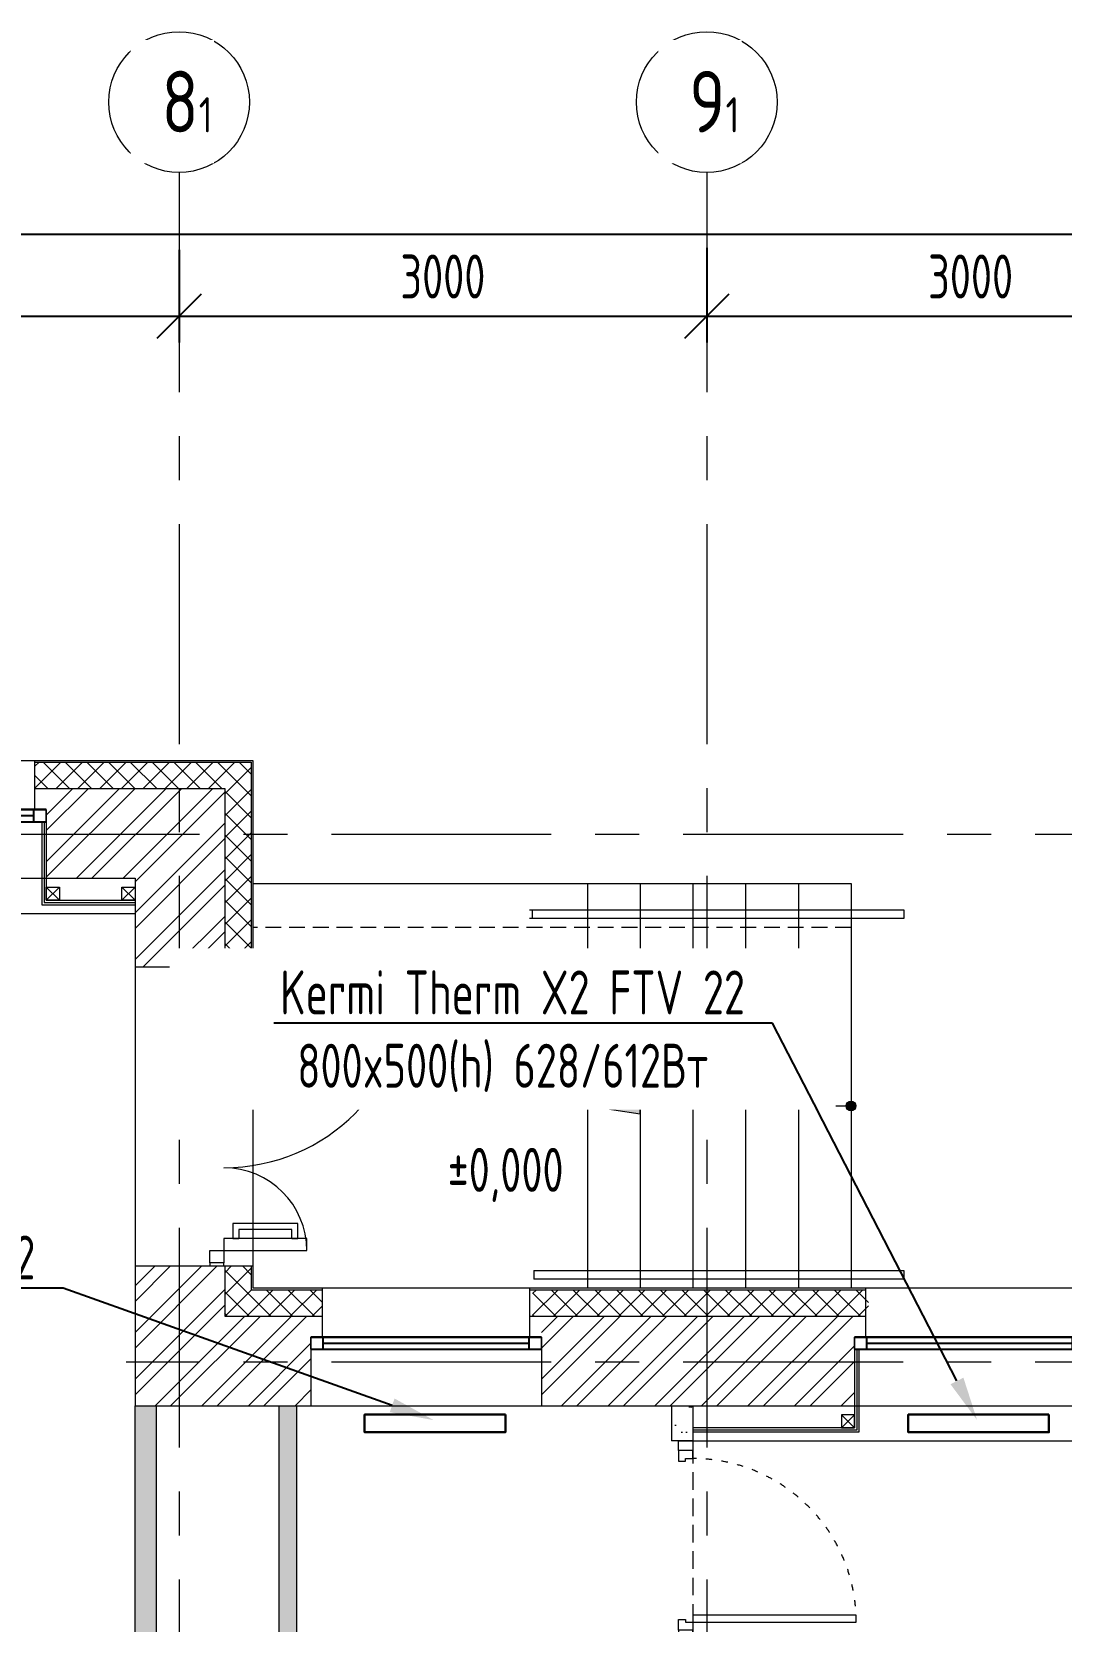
# Model space of a CAD drawing. Header units: millimetres. Extents: x -455656 to 9247092, y 0 to 412358.
# Drawn here: x -198071 to -192219, y 373783 to 382821 of the extents above; entities that cross this region are included whole.
import ezdxf
from ezdxf import colors
from ezdxf.entities.mleader import LeaderData, LeaderLine
from ezdxf.math import Vec2, Vec3

# ---------------------------------------------------------------- set-up
doc = ezdxf.new("R2010")
doc.units = ezdxf.units.MM
doc.header["$MEASUREMENT"] = 0
doc.header["$PDMODE"] = 3
doc.header["$PDSIZE"] = -4
for name, pattern in [('ACAD_ISO03W100', [30, 12, -18]), ('ADSK_Штрих_ш3 п1_5', [4.5, 3, -1.5]), ('ADSK_Штриховая_ш2 п1', [3, 2, -1]), ('CENTER', [2, 1.25, -0.25, 0.25, -0.25])]:
    doc.linetypes.add(name, pattern=pattern)
doc.layers.get('0').update_dxf_attribs({"color": 250, "lineweight": 9})
doc.layers.get('Defpoints').update_dxf_attribs({"color": 6})
doc.layers.add('АР_новое окно', color=155, linetype='Continuous')
for name, color, linetype, lineweight in [('подлога', 250, 'Continuous', 9), ('Радиаторы', 250, 'Continuous', 9), ('Радиаторы текст', 250, 'Continuous', 9)]:
    doc.layers.add(name, color=color, linetype=linetype, lineweight=lineweight)
doc.styles.add('ISOCPEUR', font='isocpeur.ttf', dxfattribs={"width": 0.7})
doc.styles.add('ГОСТ 2.304', font='isocpeur.ttf', dxfattribs={"width": 0.7})
doc.dimstyles.new('СПДС', dxfattribs={"dimscale": 100, "dimtxt": 2.5, "dimasz": 2.5, "dimexe": 1.5, "dimexo": 0, "dimgap": 1, "dimtad": 1, "dimdec": 0, "dimrnd": 1, "dimtxsty": 'ГОСТ 2.304', "dimblk": 'OBLIQUE', "dimcen": 2.5, "dimdle": 1.5, "dimadec": 0, "dimazin": 2, "dimtfac": 0.75, "dimtdec": 0, "dimtmove": 1, "dimatfit": 3, "dimfxl": 1, "dimtolj": 1, "dimarcsym": 1})
pattern_1 = [(50, (0, 247657.5), (215.17805, -18.82564), [22.5, -247.5]), (355, (0, 247657.5), (-41.6254, 225.65764), [18, -198]), (100.45144, (17.93, 247655.93), (173.55265, 206.832), [19.12206, -210.34263]), (46.1842, (0, 247717.5), (320.1724, -49.65578), [33.75, -371.25]), (96.63564, (26.68, 247713.36), (280.3986, 292.2356), [28.6831, -315.51413]), (351.18416, (0, 247717.5), (280.3986, 292.2356), [27, -297]), (21, (30, 247702.5), (179.07212, -120.78567), [22.5, -247.5]), (326, (30, 247702.5), (72.9946, 217.54501), [18, -198]), (71.45144, (44.92, 247692.43), (252.06671, 96.75935), [19.12206, -210.34263]), (37.5, (0, 247657.5), (3.647957, 99.868156), [0, -195.6, 0, -201, 0, -198.75]), (7.5, (0, 247657.5), (78.92086, 118.323514), [0, -114.6, 0, -191.1, 0, -75.75]), (327.5, (-66.9, 247657.5), (160.14673, -6.766462), [0, -75, 0, -234, 0, -310.5]), (317.5, (-96.9, 247657.5), (174.95585, 30.031495), [0, -97.5, 0, -155.4, 0, -220.5])]
pattern_2 = [(45, (-1195763.57, 412084.36), (-132.58252, 132.58252), []), (45, (-1195675.18, 412084.36), (-132.58252, 132.58252), [])]

# ---------------------------------------------------------------- blocks, each defined once
blk = doc.blocks.new('A$Ce02d65bd')
at = {"ltscale": 100}
for points in [[(0, 0), (0, 75), (75, 75), (75, 0), (0, 0)], [(0, 0), (75, 75)], [(0, 75), (75, 0)]]:
    blk.add_lwpolyline(points, dxfattribs=at)
blk = doc.blocks.new('_Oblique')
at = {"color": 0, "linetype": 'ByBlock', "lineweight": -2}
blk.add_line((-0.5, -0.5), (0.5, 0.5), dxfattribs=at)
blk = doc.blocks.new('*D705')
at = {"layer": 'Defpoints', "color": 0, "lineweight": 30, "ltscale": 100, "transparency": 16777216}
for p in [(-200233.9, 381586.2), (-197233.9, 381580.4), (-197233.9, 381204.2)]:
    blk.add_point(p, dxfattribs=at)
at = {"layer": 'подлога', "color": 0, "lineweight": -2, "ltscale": 100}
for p, q in [((-200233.9, 381586.2), (-200233.9, 381054.2)), ((-197233.9, 381580.4), (-197233.9, 381054.2)), ((-200383.9, 381204.2), (-197083.9, 381204.2))]:
    blk.add_line(p, q, dxfattribs=at)
at = {"layer": 'подлога', "color": 0, "lineweight": -2, "ltscale": 100, "xscale": 250, "yscale": 250, "zscale": 250, "rotation": 180}
blk.add_blockref('_Oblique', (-200233.9, 381204.2), dxfattribs=at)
at = {"layer": 'подлога', "color": 0, "lineweight": -2, "ltscale": 100, "xscale": 250, "yscale": 250, "zscale": 250}
blk.add_blockref('_Oblique', (-197233.9, 381204.2), dxfattribs=at)
at = {"layer": 'подлога', "color": 0, "ltscale": 100, "insert": (-198733.9, 381429.2), "char_height": 250, "attachment_point": 5, "style": 'ГОСТ 2.304'}
blk.add_mtext('\\A1;3000', dxfattribs=at)
blk = doc.blocks.new('*D706')
at = {"layer": 'Defpoints', "color": 0, "lineweight": 30, "ltscale": 100, "transparency": 16777216}
for p in [(-197233.9, 381580.4), (-194233.9, 381592), (-194233.9, 381204.2)]:
    blk.add_point(p, dxfattribs=at)
at = {"layer": 'подлога', "color": 0, "lineweight": -2, "ltscale": 100}
for p, q in [((-197233.9, 381580.4), (-197233.9, 381054.2)), ((-194233.9, 381592), (-194233.9, 381054.2)), ((-197383.9, 381204.2), (-194083.9, 381204.2))]:
    blk.add_line(p, q, dxfattribs=at)
at = {"layer": 'подлога', "color": 0, "lineweight": -2, "ltscale": 100, "xscale": 250, "yscale": 250, "zscale": 250, "rotation": 180}
blk.add_blockref('_Oblique', (-197233.9, 381204.2), dxfattribs=at)
at = {"layer": 'подлога', "color": 0, "lineweight": -2, "ltscale": 100, "xscale": 250, "yscale": 250, "zscale": 250}
blk.add_blockref('_Oblique', (-194233.9, 381204.2), dxfattribs=at)
at = {"layer": 'подлога', "color": 0, "ltscale": 100, "insert": (-195733.9, 381429.2), "char_height": 250, "attachment_point": 5, "style": 'ГОСТ 2.304'}
blk.add_mtext('\\A1;3000', dxfattribs=at)
blk = doc.blocks.new('*D707')
at = {"layer": 'Defpoints', "color": 0, "lineweight": 30, "ltscale": 100, "transparency": 16777216}
for p in [(-194233.9, 381592), (-191233.9, 381545.7), (-191233.9, 381204.2)]:
    blk.add_point(p, dxfattribs=at)
at = {"layer": 'подлога', "color": 0, "lineweight": -2, "ltscale": 100}
for p, q in [((-194233.9, 381592), (-194233.9, 381054.2)), ((-191233.9, 381545.7), (-191233.9, 381054.2)), ((-194383.9, 381204.2), (-191083.9, 381204.2))]:
    blk.add_line(p, q, dxfattribs=at)
at = {"layer": 'подлога', "color": 0, "lineweight": -2, "ltscale": 100, "xscale": 250, "yscale": 250, "zscale": 250, "rotation": 180}
blk.add_blockref('_Oblique', (-194233.9, 381204.2), dxfattribs=at)
at = {"layer": 'подлога', "color": 0, "lineweight": -2, "ltscale": 100, "xscale": 250, "yscale": 250, "zscale": 250}
blk.add_blockref('_Oblique', (-191233.9, 381204.2), dxfattribs=at)
at = {"layer": 'подлога', "color": 0, "ltscale": 100, "insert": (-192733.9, 381429.2), "char_height": 250, "attachment_point": 5, "style": 'ГОСТ 2.304'}
blk.add_mtext('\\A1;3000', dxfattribs=at)
blk = doc.blocks.new('*U457')
for points in [[(0, 0), (0, -80), (55, -80), (55, 0), (0, 0)], [(55, -80), (55, 0), (115, 0), (115, -40), (100, -40), (100, -80), (55, -80)], [(1075, -80), (1075, 0), (1015, 0), (1015, -40), (1030, -40), (1030, -80), (1075, -80)], [(1130, 0), (1130, -80), (1075, -80), (1075, 0), (1130, 0)]]:
    blk.add_lwpolyline(points)
blk.add_lwpolyline([(100, -80), (100, -1010), (140, -1010), (140, -80)], close=True)
at = {"linetype": 'ACAD_ISO03W100', "ltscale": 3}
blk.add_arc((100, -80), 930, 270, 0, dxfattribs=at)
blk = doc.blocks.new('*U25')
h = blk.add_hatch(color=256)
h.dxf.hatch_style = 1
edge = h.paths.add_edge_path()
edge.add_arc((0, 0), 27.6, 359.64, 719.64)
h = blk.add_hatch(color=256)
h.dxf.hatch_style = 1
h.paths.add_polyline_path([(1199.5, -44.3), (1199.5, 44.3), (1499.5, 0)])
blk.add_line((1499.5, 0), (0, 0))
blk.add_lwpolyline([(1199.5, 44.3), (1199.5, -44.3), (1499.5, 0), (1199.5, 44.3)])
blk.add_circle((0, 0), 27.6)
blk = doc.blocks.new('*U159')
at = {"layer": 'АР_новое окно', "lineweight": 20}
for p, q in [((0, 1310), (-70, 1310)), ((0, 0), (-70, 0))]:
    blk.add_line(p, q, dxfattribs=at)
at = {"layer": 'АР_новое окно'}
for p, q in [((-70, 1310), (-70, 0)), ((-70, 0), (-70, 1310)), ((0, 1310), (0, 0)), ((0, 1240), (-70, 1240)), ((-35, 1240), (-35, 70)), ((0, 70), (-70, 70))]:
    blk.add_line(p, q, dxfattribs=at)
blk = doc.blocks.new('*D751')
at = {"layer": 'Defpoints', "color": 0, "lineweight": 30, "ltscale": 100, "transparency": 16777216}
for p in [(-218233.9, 381670.7), (-154723.9, 381670.7), (-154723.9, 381670.7)]:
    blk.add_point(p, dxfattribs=at)
at = {"layer": 'подлога', "color": 0, "lineweight": -2, "ltscale": 100}
for p, q in [((-218233.9, 381670.7), (-218233.9, 381820.7)), ((-154723.9, 381670.7), (-154723.9, 381820.7)), ((-218383.9, 381670.7), (-154573.9, 381670.7))]:
    blk.add_line(p, q, dxfattribs=at)
at = {"layer": 'подлога', "color": 0, "lineweight": -2, "ltscale": 100, "xscale": 250, "yscale": 250, "zscale": 250, "rotation": 180}
blk.add_blockref('_Oblique', (-218233.9, 381670.7), dxfattribs=at)
at = {"layer": 'подлога', "color": 0, "lineweight": -2, "ltscale": 100, "xscale": 250, "yscale": 250, "zscale": 250}
blk.add_blockref('_Oblique', (-154723.9, 381670.7), dxfattribs=at)
at = {"layer": 'подлога', "color": 0, "ltscale": 100, "insert": (-186478.9, 381895.7), "char_height": 250, "attachment_point": 5, "style": 'ГОСТ 2.304'}
blk.add_mtext('\\A1;63510', dxfattribs=at)
blk = doc.blocks.new('_DotSmall')
at = {"color": 0, "linetype": 'ByBlock', "const_width": 0.5}
blk.add_lwpolyline([(-0.0625, 0, 1), (0.0625, 0, 1)], format="xyb", close=True, dxfattribs=at)
blk = doc.blocks.new('1700-2')
for points in [[(80, 1600), (0, 1600), (0, 1583), (80, 1583), (80, 1600)], [(0, 1583), (80, 1583), (80, 1513), (50, 1513), (50, 1513), (0, 1513), (0, 1583)], [(-385.9, 1443.1), (-420.9, 1443.1), (-420.9, 1358.3), (-50, 1358.3), (-50, 1443.1), (-85, 1443.1)], [(-385.9, 1443.1), (-385.9, 1393.3), (-85, 1393.3), (-85, 1443.1)], [(-969.5, 56.9), (-1004.5, 56.9), (-1004.5, 141.7), (-50, 141.7), (-50, 56.9), (-85, 56.9)], [(-969.5, 56.9), (-969.5, 106.7), (-85, 106.7), (-85, 56.9)], [(0, -83), (80, -83), (80, -13), (50, -13), (50, -13), (0, -13), (0, -83)], [(80, -100), (0, -100), (0, -83), (80, -83), (80, -100)]]:
    blk.add_lwpolyline(points)
for points in [[(-471.3, 1443.1), (0, 1443.1), (0, 1513), (-471.3, 1513)], [(0, -13), (-1054.7, -13), (-1054.7, 56.9), (0, 56.9)]]:
    blk.add_lwpolyline(points, close=True)
for centre, radius, start, end in [((0, 1513), 471.3, 180, 270), ((0, -13), 1054.7, 90, 180)]:
    blk.add_arc(centre, radius, start, end)

msp = doc.modelspace()

# ---------------------------------------------------------------- hatches: boundary and pattern name
at = {"layer": 'подлога', "ltscale": 100}
h = msp.add_hatch(dxfattribs=at)
h.set_pattern_fill('ANSI37', color=256, scale=700)
h.set_pattern_definition([(45, (-1174788.89, 411410.33), (-61.871843, 61.871843), []), (135, (-1174788.89, 411410.33), (-61.871843, -61.871843), [])])
h.paths.add_polyline_path([(-196823.9, 375803.4), (-196973.9, 375803.4), (-196973.9, 375518.2), (-196418.9, 375518.2), (-196418.9, 375668.2), (-196823.9, 375668.2)])
h.paths.add_polyline_path([(-196973.9, 377503.4), (-196823.9, 377503.4), (-196823.9, 378668.2), (-198053.9, 378668.2), (-198053.9, 378518.2), (-196973.9, 378518.2)])
h = msp.add_hatch(dxfattribs=at)
h.set_pattern_fill('ANSI32', color=256, scale=500)
h.set_pattern_definition(pattern_2)
h.paths.add_polyline_path([(-196973.9, 378518.2), (-196973.9, 377997.1), (-196973.9, 377503.4), (-197483.9, 377503.4), (-197483.9, 378008.2), (-197988.9, 378008.2), (-197988.9, 378518.2)])
h = msp.add_hatch(dxfattribs=at)
h.set_pattern_fill('ANSI32', color=256, scale=500)
h.set_pattern_definition(pattern_2)
h.paths.add_polyline_path([(-196483.9, 375518.2), (-196973.9, 375518.2), (-196973.9, 375803.4), (-197483.9, 375803.4), (-197483.9, 375008.2), (-196483.9, 375008.2)])
h = msp.add_hatch(dxfattribs=at)
h.set_pattern_fill('ANSI37', color=256, scale=700)
h.set_pattern_definition([(45, (-1171683.89, 411410.33), (-61.871843, 61.871843), []), (135, (-1171683.89, 411410.33), (-61.871843, -61.871843), [])])
h.paths.add_polyline_path([(-193313.9, 375518.2), (-195223.9, 375518.2), (-195223.9, 375668.2), (-193313.9, 375668.2)])
h = msp.add_hatch(dxfattribs=at)
h.set_pattern_fill('ANSI32', color=256, scale=500)
h.set_pattern_definition([(45, (-1193453.57, 412084.36), (-132.58252, 132.58252), []), (45, (-1193365.18, 412084.36), (-132.58252, 132.58252), [])])
h.paths.add_polyline_path([(-193393.9, 375518.2), (-195173.9, 375518.2), (-195173.9, 375008.2), (-193393.9, 375008.2)])
h = msp.add_hatch(dxfattribs=at)
h.set_pattern_fill('AR-CONC', color=256, scale=30)
h.set_pattern_definition(pattern_1)
h.paths.add_polyline_path([(-197233.9, 372205.9), (-197363.9, 372205.9), (-197363.9, 372258.2), (-197483.9, 372258.2), (-197483.9, 368756.6, 0.095251), (-197363.9, 368800.8), (-197363.9, 369677.8), (-197363.9, 369677.8), (-197233.9, 369677.8), (-197233.9, 369797.8), (-197364.1, 369797.8), (-197364.1, 369798.2), (-197364.1, 371298.2), (-197233.9, 371298.2), (-197233.9, 371418.2), (-197363.9, 371418.2), (-197363.9, 372085.9), (-197233.9, 372085.9)])
h.paths.add_polyline_path([(-196563.9, 372258.2), (-196663.9, 372258.2), (-196663.9, 372205.9), (-197233.9, 372205.9), (-197233.9, 372085.9), (-196663.9, 372085.9), (-196663.9, 371418.2), (-197233.9, 371418.2), (-197233.9, 371298.2), (-196764.1, 371298.2), (-196663.9, 371298.2), (-196663.9, 369797.8), (-196563.9, 369797.8)])
h.paths.add_polyline_path([(-196563.9, 375008.2), (-196663.9, 375008.2), (-196663.9, 372258.2), (-196563.9, 372258.2)])
h.paths.add_polyline_path([(-197363.9, 375008.2), (-197483.9, 375008.2), (-197483.9, 372258.2), (-197363.9, 372258.2)])
h = msp.add_hatch(dxfattribs=at)
h.set_pattern_fill('AR-CONC', color=256, scale=30)
h.set_pattern_definition(pattern_1)
h.paths.add_polyline_path([(-194313.9, 375008.2), (-194433.9, 375008.2), (-194433.9, 374808.3), (-194313.9, 374808.3)])

# ---------------------------------------------------------------- linework, layer by layer
at = {"layer": 'подлога', "linetype": 'CENTER', "ltscale": 1000}
for p, q in [((-197233.9, 382020.7), (-197233.9, 326288.3)), ((-194233.9, 382020.7), (-194233.9, 326288.3)), ((-224367.6, 378258.2), (-141189.2, 378258.2)), ((-224367.6, 375258.2), (-141189.2, 375258.2))]:
    msp.add_line(p, q, dxfattribs=at)
at = {"layer": 'подлога', "ltscale": 100}
for p, q in [((-200764.7, 378678.2), (-196813.9, 378678.2)), ((-198053.9, 378668.2), (-196823.9, 378668.2)), ((-196823.9, 378668.2), (-196823.9, 377503.4)), ((-196813.9, 378678.2), (-196813.9, 377503.4)), ((-198053.9, 378518.2), (-196973.9, 378518.2)), ((-198053.9, 378399.3), (-198053.9, 378518.2)), ((-196973.9, 378518.2), (-196973.9, 377503.4)), ((-198053.9, 378399.3), (-197988.9, 378399.3)), ((-197988.9, 378399.3), (-197988.9, 378008.2)), ((-197988.9, 378008.2), (-197483.9, 378008.2)), ((-197483.9, 378008.2), (-197483.9, 377503.4)), ((-194912.9, 377978.2), (-194912.9, 375678.2)), ((-194612.9, 377978.2, 0), (-194612.9, 375678.2)), ((-194312.9, 377978.2, 0), (-194312.9, 375678.2)), ((-194012.9, 377978.2, 0), (-194012.9, 375678.2)), ((-193712.9, 377978.2, 0), (-193712.9, 375678.2)), ((-205983.9, 377808.2), (-197483.9, 377808.2)), ((-193412.9, 377728.2, 0), (-193412.9, 375678.2, 0)), ((-197483.9, 377503.4), (-196973.9, 377503.4)), ((-197483.9, 375803.4), (-197483.9, 375008.2)), ((-197483.9, 375803.4), (-196973.9, 375803.4)), ((-196973.9, 375803.4), (-196973.9, 375518.2)), ((-196823.9, 375803.4), (-196823.9, 375668.2)), ((-196813.9, 375803.4), (-196813.9, 375678.2)), ((-196813.9, 375678.2), (-188653.9, 375678.2)), ((-196823.9, 375668.2), (-196418.9, 375668.2)), ((-195238.9, 375668.2), (-193328.9, 375668.2)), ((-196973.9, 375518.2), (-196418.9, 375518.2)), ((-196418.9, 375399.3), (-196418.9, 375518.2)), ((-195238.9, 375518.2), (-193328.9, 375518.2)), ((-195238.9, 375399.3), (-195238.9, 375518.2)), ((-193328.9, 375399.3), (-193328.9, 375518.2)), ((-196483.9, 375399.3), (-196483.9, 375008.2)), ((-196483.9, 375399.3), (-196418.9, 375399.3)), ((-195238.9, 375399.3), (-195173.9, 375399.3)), ((-195173.9, 375399.3), (-195173.9, 375008.2)), ((-193393.9, 375399.3), (-193393.9, 375008.2)), ((-193393.9, 375399.3), (-193328.9, 375399.3)), ((-197483.9, 375008.2), (-196483.9, 375008.2)), ((-195173.9, 375008.2), (-193393.9, 375008.2)), ((-194313.9, 374808.4), (-188852.1, 374808.2))]:
    msp.add_line(p, q, dxfattribs=at)
at = {"layer": 'подлога'}
for p, q in [((-199298.9, 378008.2), (-197988.9, 378008.2)), ((-196483.9, 375008.2), (-195173.9, 375008.2)), ((-193393.9, 375008.2), (-192083.9, 375008.2))]:
    msp.add_line(p, q, dxfattribs=at)
at = {"layer": 'подлога', "color": 18, "ltscale": 100, "true_color": 0x000000}
for p, q in [((-195227.3, 377828.3), (-195227.3, 377778.3)), ((-195216.3, 375778.2), (-195216.3, 375728.2))]:
    msp.add_line(p, q, dxfattribs=at)
at = {"layer": 'подлога', "linetype": 'ADSK_Штриховая_ш2 п1', "ltscale": 50}
msp.add_line((-194313.9, 374780.8), (-194313.9, 373658.4), dxfattribs=at)
at = {"layer": 'подлога', "color": 18, "ltscale": 100, "true_color": 0x000000}
for points in [[(-198053.9, 378518.2), (-198053.9, 378678.2)], [(-193112.9, 377828.3), (-193112.9, 377778.3), (-195242.3, 377778.3)], [(-195242.3, 377828.3), (-193112.9, 377828.3)], [(-197483.9, 377503.4), (-197483.9, 375803.4)], [(-196973.9, 377503.4), (-196813.9, 377503.4)], [(-196813.9, 377503.4), (-196813.9, 375803.4)], [(-196973.9, 375803.4), (-196813.9, 375803.4)], [(-193113, 375778.2), (-193113, 375728.2), (-195216.3, 375728.2)], [(-195216.3, 375778.2), (-193113, 375778.2)], [(-196418.9, 375518.2), (-196418.9, 375678.2)], [(-195238.9, 375518.2), (-195238.9, 375678.2)], [(-193328.9, 375518.2), (-193328.9, 375678.2)]]:
    msp.add_lwpolyline(points, dxfattribs=at)
at = {"layer": 'подлога'}
for points in [[(-197988.9, 378399.3), (-197988.9, 377882.5), (-197483.9, 377882.5)], [(-198013.9, 378329.3), (-198013.9, 377857.5), (-197483.9, 377857.5)], [(-198001.4, 378329.3), (-198001.4, 377870), (-197483.9, 377870)], [(-193393.9, 375329.3), (-193393.9, 374882.5), (-194313.9, 374882.5)], [(-193368.9, 375329.3), (-193368.9, 374857.5), (-194313.9, 374857.5)], [(-193381.4, 375329.3), (-193381.4, 374870), (-194313.9, 374870)]]:
    msp.add_lwpolyline(points, dxfattribs=at)
at = {"layer": 'подлога', "ltscale": 100, "elevation": 0}
for points in [[(-196813.9, 377978.2), (-193413.4, 377978.2)], [(-193413.4, 377978.2), (-193413.4, 377728.2)]]:
    msp.add_lwpolyline(points, dxfattribs=at)
at = {"layer": 'подлога', "linetype": 'ADSK_Штрих_ш3 п1_5', "ltscale": 30, "elevation": 0}
msp.add_lwpolyline([(-193413.4, 377728.2), (-196813.9, 377728.2)], dxfattribs=at)
at = {"layer": 'подлога', "ltscale": 100}
for points in [[(-197483.9, 366178.2), (-197483.9, 375008.2)], [(-197363.9, 375008.2), (-197363.9, 374109.5)], [(-197363.9, 375008.2), (-197363.9, 372205.9)], [(-196663.9, 372205.9), (-196663.9, 375008.2)], [(-196563.9, 369797.8), (-196563.9, 375008.2)], [(-194433.9, 375008.2), (-194433.9, 374808.3)], [(-194313.9, 375008.2), (-194313.9, 374808.3)], [(-194313.9, 374808.3), (-194433.9, 374808.3)]]:
    msp.add_lwpolyline(points, dxfattribs=at)
at = {"layer": 'подлога', "ltscale": 0.5}
for centre in [(-197233.9, 382420.7), (-194233.9, 382420.7)]:
    msp.add_circle(centre, 400, dxfattribs=at)
at = {"layer": 'Радиаторы', "color": 1, "lineweight": 30, "ltscale": 500}
for points in [[(-195378.9, 374958.2), (-195378.9, 374858.2), (-196178.9, 374858.2), (-196178.9, 374958.2)], [(-192288.9, 374958.2), (-192288.9, 374858.2), (-193088.9, 374858.2), (-193088.9, 374958.2)]]:
    msp.add_lwpolyline(points, close=True, dxfattribs=at)

# ---------------------------------------------------------------- block references
at = {"layer": 'подлога', "xscale": -1, "rotation": 90}
for p in [(-197988.9, 378329.3), (-195173.9, 375329.3), (-192083.9, 375329.3)]:
    msp.add_blockref('*U159', p, dxfattribs=at)
at = {"layer": 'подлога', "color": 1, "lineweight": -3, "ltscale": 500}
for p in [(-197988.9, 377882.5), (-197558.6, 377882.5)]:
    msp.add_blockref('A$Ce02d65bd', p, dxfattribs=at)
at = {"layer": 'подлога', "lineweight": 30, "ltscale": 100, "rotation": 180}
msp.add_blockref('1700-2', (-196978.8, 377403.4), dxfattribs=at)
at = {"layer": 'подлога', "ltscale": 100, "rotation": 180}
msp.add_blockref('*U25', (-193413.4, 376713.4), dxfattribs=at)
at = {"layer": 'подлога', "color": 1, "lineweight": -3, "ltscale": 500, "xscale": -1}
msp.add_blockref('A$Ce02d65bd', (-193393.9, 374882.5), dxfattribs=at)
at = {"layer": 'подлога', "rotation": 90.00000000000001}
msp.add_blockref('*U457', (-194393.9, 373678.3), dxfattribs=at)

# ---------------------------------------------------------------- dimensions: what is measured, and where the dimension line sits
at = {"layer": 'подлога', "ltscale": 100}
for base, p1, p2, picture, middle in [((-197233.9, 381204.2), (-200233.9, 381586.2), (-197233.9, 381580.4), '*D705', (-198733.9, 381429.2)), ((-194233.9, 381204.2), (-197233.9, 381580.4), (-194233.9, 381592), '*D706', (-195733.9, 381429.2)), ((-191233.9, 381204.2), (-194233.9, 381592), (-191233.9, 381545.7), '*D707', (-192733.9, 381429.2))]:
    dim = msp.add_linear_dim(base=base, p1=p1, p2=p2, dimstyle='СПДС', dxfattribs=at)
    dim.commit()
    dim.dimension.update_dxf_attribs({"geometry": picture, "text_midpoint": middle})

# ---------------------------------------------------------------- leaders
at = {"layer": 'подлога'}
ml = msp.add_multileader_mtext('Standard', dxfattribs=at)
ml.set_content('%%P0,000', color=256, style='ISOCPEUR')
ml.set_leader_properties(color=256, linetype='Continuous', lineweight=-1)
ml.set_arrow_properties(name='DOTSMALL')
ml.build(insert=Vec2(0, 0))
ml.multileader.update_dxf_attribs({"has_text_frame": 1, "text_left_attachment_type": 4, "text_right_attachment_type": 4, "dogleg_length": 100, "arrow_head_size": 180})
ctx = ml.context
ctx.base_point, ctx.char_height, ctx.arrow_head_size, ctx.landing_gap_size, ctx.plane_origin = Vec3(-195756.6, 376141.3, -0.2), 250, 180, 50, Vec3(-198827.6, 374551.8, -0.2)
ctx.left_attachment, ctx.right_attachment = 4, 4
notes = []
notes.append((ctx, [(0, (0, 0, 0), (0, 0), (1, 0), 1, [])]))
ctx.mtext.insert, ctx.mtext.width, ctx.mtext.line_spacing_style, ctx.mtext.flow_direction = Vec3(-195706.6, 376474.7, -0.2), 852.697, 2, 5
ml = msp.add_multileader_mtext('Standard', dxfattribs=at)
ml.set_content('{\\W0.8;-2,250}', color=256, style='ISOCPEUR')
ml.set_leader_properties(color=256, linetype='Continuous', lineweight=-1)
ml.set_arrow_properties(name='DOTSMALL')
ml.build(insert=Vec2(0, 0))
ml.multileader.update_dxf_attribs({"has_text_frame": 1, "text_left_attachment_type": 4, "text_right_attachment_type": 4, "dogleg_length": 100, "arrow_head_size": 180})
ctx = ml.context
ctx.base_point, ctx.char_height, ctx.arrow_head_size, ctx.landing_gap_size, ctx.plane_origin = Vec3(-297233.6, 376010.4), 250, 180, 50, Vec3(-296855.5, 374536.3)
ctx.left_attachment, ctx.right_attachment = 4, 4
notes.append((ctx, [(0, (0, 0, 0), (0, 0), (1, 0), 1, [])]))
ctx.mtext.insert, ctx.mtext.width, ctx.mtext.defined_height, ctx.mtext.line_spacing_style, ctx.mtext.flow_direction = Vec3(-297183.6, 376343.7), 769.989, 343.9, 2, 5
for ctx, leaders in notes:
    for number, flags, end, landing, length, lines in leaders:
        leader = LeaderData()
        leader.index, (leader.has_last_leader_line, leader.has_dogleg_vector, leader.attachment_direction) = number, flags
        leader.last_leader_point, leader.dogleg_vector, leader.dogleg_length = Vec3(end), Vec3(landing), length
        for number, points, colour, breaks in lines:
            line = LeaderLine()
            line.index, line.vertices, line.color, line.breaks = number, Vec3.list(points), colors.encode_raw_color(colour), breaks
            leader.lines.append(line)
        ctx.leaders.append(leader)

# ---------------------------------------------------------------- next in the draw order: texts
at = {"layer": 'подлога', "char_height": 350, "width": 123.867, "attachment_point": 1, "line_spacing_factor": 1.149209, "style": 'ГОСТ 2.304', "bg_fill": 2}
for s, insert in [('{\\W0.8;8\\H0.57143x;1}', (-197333.7, 382598.4)), ('{\\W0.8;9\\H0.57143x;1}', (-194333.7, 382598.4))]:
    msp.add_mtext(s, dxfattribs=dict(at, insert=insert))

# ---------------------------------------------------------------- next in the draw order: leaders
at = {"layer": 'Радиаторы текст'}
ml = msp.add_multileader_mtext('Standard', dxfattribs=at)
ml.set_content('\\A1; Kermi Therm X2 FTV 22\\P1100x500(h) 1027/1027Вт', color=256, style='ISOCPEUR')
ml.set_leader_properties()
ml.build(insert=Vec2(0, 0))
ml.multileader.update_dxf_attribs({"text_left_attachment_type": 6, "text_right_attachment_type": 6, "dogleg_length": 100, "arrow_head_size": 250})
ctx = ml.context
ctx.base_point, ctx.char_height, ctx.arrow_head_size, ctx.landing_gap_size, ctx.plane_origin = Vec3(-201123, 380177.5), 250, 250, 25, Vec3(-225127.9, 370457)
ctx.left_attachment, ctx.right_attachment, ctx.text_align_type = 6, 6, 1
notes = []
notes.append((ctx, [(0, (1, 1, 0), (-198225, 380177.5), (-1, 0), 170.5, [(1, [(-198482, 377908)], 0, [])])]))
ctx.mtext.insert, ctx.mtext.width, ctx.mtext.alignment, ctx.mtext.flow_direction = Vec3(-199759.2, 380477.5), 3535.322, 2, 5
ctx.mtext.has_bg_fill, ctx.mtext.bg_color, ctx.mtext.bg_scale_factor, ctx.mtext.bg_transparency, ctx.mtext.use_window_bg_color = 1, -1027028792, 1.5, 0, 1
ml = msp.add_multileader_mtext('Standard', dxfattribs=at)
ml.set_content('\\A1; Kermi Therm X2 FTV 22\\P800x500(h) 624/610Вт', color=256, style='ISOCPEUR')
ml.set_leader_properties()
ml.build(insert=Vec2(0, 0))
ml.multileader.update_dxf_attribs({"text_left_attachment_type": 6, "text_right_attachment_type": 6, "dogleg_length": 100, "arrow_head_size": 250})
ctx = ml.context
ctx.base_point, ctx.char_height, ctx.arrow_head_size, ctx.landing_gap_size, ctx.plane_origin = Vec3(-200791.5, 375676.5), 250, 250, 25, Vec3(-222217.9, 368265.7)
ctx.left_attachment, ctx.right_attachment, ctx.text_align_type = 6, 6, 1
notes.append((ctx, [(0, (1, 1, 0), (-197893.5, 375676.5), (-1, 0), 170.5, [(1, [(-195787, 374927)], 0, [])])]))
ctx.mtext.insert, ctx.mtext.width, ctx.mtext.alignment, ctx.mtext.flow_direction = Vec3(-199427.8, 375976.5), 3535.322, 2, 5
ctx.mtext.has_bg_fill, ctx.mtext.bg_color, ctx.mtext.bg_scale_factor, ctx.mtext.bg_transparency, ctx.mtext.use_window_bg_color = 1, -1027028792, 1.5, 0, 1
for ctx, leaders in notes:
    for number, flags, end, landing, length, lines in leaders:
        leader = LeaderData()
        leader.index, (leader.has_last_leader_line, leader.has_dogleg_vector, leader.attachment_direction) = number, flags
        leader.last_leader_point, leader.dogleg_vector, leader.dogleg_length = Vec3(end), Vec3(landing), length
        for number, points, colour, breaks in lines:
            line = LeaderLine()
            line.index, line.vertices, line.color, line.breaks = number, Vec3.list(points), colors.encode_raw_color(colour), breaks
            leader.lines.append(line)
        ctx.leaders.append(leader)

# ---------------------------------------------------------------- next in the draw order: dimensions: what is measured, and where the dimension line sits
at = {"layer": 'подлога', "ltscale": 100}
dim = msp.add_linear_dim(base=(-154723.9, 381670.7), p1=(-218233.9, 381670.7), p2=(-154723.9, 381670.7), dimstyle='СПДС', dxfattribs=at)
dim.commit()
dim.dimension.update_dxf_attribs({"geometry": '*D751', "text_midpoint": (-186478.9, 381895.7)})

# ---------------------------------------------------------------- next in the draw order: leaders
at = {"layer": 'Радиаторы текст'}
ml = msp.add_multileader_mtext('Standard', dxfattribs=at)
ml.set_content('\\A1; Kermi Therm X2 FTV 22\\P800x500(h) 628/612Вт', color=256, style='ISOCPEUR')
ml.set_leader_properties()
ml.build(insert=Vec2(0, 0))
ml.multileader.update_dxf_attribs({"text_left_attachment_type": 6, "text_right_attachment_type": 6, "dogleg_length": 100, "arrow_head_size": 250})
ctx = ml.context
ctx.base_point, ctx.char_height, ctx.arrow_head_size, ctx.landing_gap_size, ctx.plane_origin = Vec3(-196757.5, 377183.5), 250, 250, 25, Vec3(-219127.9, 368265.7)
ctx.left_attachment, ctx.right_attachment, ctx.text_align_type = 6, 6, 1
notes = []
notes.append((ctx, [(0, (1, 1, 0), (-193859.5, 377183.5), (-1, 0), 170.5, [(1, [(-192697, 374927)], 0, [])])]))
ctx.mtext.insert, ctx.mtext.width, ctx.mtext.alignment, ctx.mtext.flow_direction = Vec3(-195393.8, 377483.5), 3535.322, 2, 5
ctx.mtext.has_bg_fill, ctx.mtext.bg_color, ctx.mtext.bg_scale_factor, ctx.mtext.bg_transparency, ctx.mtext.use_window_bg_color = 1, -1027028792, 1.5, 0, 1
for ctx, leaders in notes:
    for number, flags, end, landing, length, lines in leaders:
        leader = LeaderData()
        leader.index, (leader.has_last_leader_line, leader.has_dogleg_vector, leader.attachment_direction) = number, flags
        leader.last_leader_point, leader.dogleg_vector, leader.dogleg_length = Vec3(end), Vec3(landing), length
        for number, points, colour, breaks in lines:
            line = LeaderLine()
            line.index, line.vertices, line.color, line.breaks = number, Vec3.list(points), colors.encode_raw_color(colour), breaks
            leader.lines.append(line)
        ctx.leaders.append(leader)

doc.saveas('drawing.dxf')
